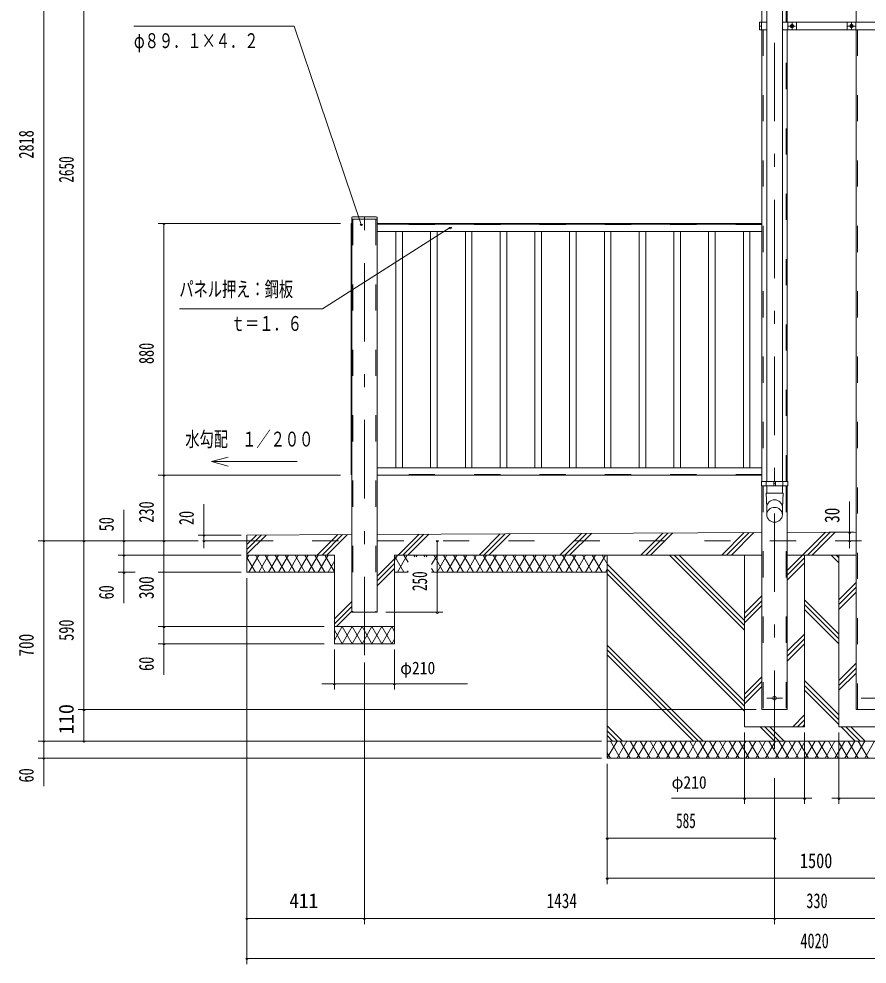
# Model space of a CAD drawing. Units: millimetres, scale not verified. Extents: x -34086 to 34091, y -14700 to 14700.
# Drawn here: x 14091 to 24470, y -3647 to 7920 of the extents above; entities that cross this region are included whole.
import ezdxf
from ezdxf.enums import TextEntityAlignment as Align

# ---------------------------------------------------------------- set-up
doc = ezdxf.new("R2010")
doc.units = ezdxf.units.MM
doc.header["$LTSCALE"] = 80
doc.linetypes.add('USER2', pattern=[10, 4, -6])
doc.linetypes.add('USER3', pattern=[24, 12, -5, 2, -5])
for name, color, linetype, lineweight in [('0-6_2-02BOLD', 7, 'Continuous', 18), ('0-7_2-12HIDDEN', 3, 'USER2', 18), ('0-8_2-22CENTER', 3, 'USER3', 18), ('0-9_2-42THIN', 4, 'Continuous', 18), ('0-A_2-52DIM', 3, 'Continuous', 18), ('0-B_2-62HATCH', 2, 'Continuous', 18)]:
    doc.layers.add(name, color=color, linetype=linetype, lineweight=lineweight)
doc.styles.add('ＭＳ ゴシック', font='')
doc.styles.get('ＭＳ ゴシック').set_extended_font_data('MS Gothic')

msp = doc.modelspace()

# ---------------------------------------------------------------- linework, layer by layer
at = {"layer": '0-6_2-02BOLD'}
for p, q in [((24337.33, 9309.27), (24337.33, 7878.4)), ((23182.32, 8497.9), (23182.32, 7878.4)), ((23241.99, 8497.9), (23241.99, 2260.9)), ((23434.52, 2260.9), (23434.52, 8497.9)), ((23494.17, 7878.4), (23494.17, 8497.9)), ((23176.73, 7787.41), (23176.73, 7878.4)), ((23499.78, 7787.41), (23499.78, 7878.4)), ((23604.78, 7878.4), (23604.78, 7787.41)), ((24226.72, 7878.4), (24226.72, 7787.41)), ((24331.71, 7787.41), (24331.71, 7878.4)), ((23176.73, 7832.91), (23155.38, 7832.91)), ((23182.33, 2260.9), (23182.32, 7787.41)), ((23494.17, 2260.9), (23494.17, 7787.41)), ((24337.33, -531.6), (24337.33, 7787.41)), ((18163.32, 5487.9), (18163.32, 657.9)), ((18475.17, 5470.4), (18163.32, 5470.4)), ((18173.82, 5498.4), (18464.67, 5498.4)), ((18475.17, 5487.9), (18475.17, 657.9)), ((18475.17, 5417.9), (23182.32, 5417.9)), ((23182.32, 5406.7), (18475.17, 5406.7)), ((18475.17, 5319.2), (23182.32, 5319.2)), ((18156.5, 2343.5), (18163.32, 2343.5)), ((23182.33, 2426.8), (18475.17, 2426.8)), ((18475.17, 2337.9), (23182.33, 2337.9)), ((23182.32, 2204.9), (23182.32, -532.1)), ((23236.43, 2204.9), (23236.43, 2260.9)), ((23241.97, 2115.78), (23241.97, 2204.9)), ((23327.57, 2260.9), (23327.57, 2204.9)), ((23338.25, 2232.9), (23327.57, 2232.9)), ((23338.25, 2232.9), (23348.92, 2232.9)), ((23348.92, 2260.9), (23348.92, 2204.9)), ((23434.47, 2204.9), (23434.47, 2115.78)), ((23440.07, 2204.9), (23440.07, 2260.9)), ((23494.17, 2204.9), (23494.17, -532.1)), ((18475.17, 1610.83), (23182.32, 1634.25)), ((16880.75, 1532.9), (16355.75, 1532.9)), ((18163.32, 1609.28), (16880.75, 1602.9)), ((16880.75, 1602.9), (16880.75, 1147.9)), ((23182.32, 1357.9), (18686.66, 1357.9)), ((18686.66, 272.9), (18686.66, 1357.9)), ((22970.76, 1357.9), (22970.76, -742.1)), ((24337.33, 1357.9), (23494.17, 1357.9)), ((23705.75, 1357.9), (23705.75, -742.1)), ((24125.75, 1357.9), (24125.75, -742.1)), ((17951.65, 1147.9), (16880.75, 1147.9)), ((18853.05, 1147.9), (18686.66, 1147.9)), ((21290.75, 1147.9), (19140.08, 1147.9)), ((18163.23, 657.9), (18475.17, 657.9)), ((17951.65, 482.9), (18686.66, 482.9)), ((17951.65, 272.9), (18686.66, 272.9)), ((23182.33, -532.1), (23494.17, -532.1)), ((24337.83, -532.1), (24649.19, -532.1)), ((22970.76, -742.1), (23705.75, -742.1)), ((24125.75, -742.1), (24860.76, -742.1)), ((21290.75, -917.1), (26540.75, -917.1))]:
    msp.add_line(p, q, dxfattribs=at)
for points in [[(23241.99, 7787.41), (23155.38, 7787.41), (23155.38, 7878.4), (23241.99, 7878.4)], [(23434.52, 7787.41), (24676.11, 7787.41), (24676.11, 7878.4), (23434.52, 7878.4)], [(18156.5, 2343.5), (18156.5, 5417.9), (18163.32, 5417.9)], [(23338.25, 2204.9), (23176.72, 2204.9), (23176.72, 2260.9), (23338.25, 2260.9)], [(23338.25, 2204.9), (23499.77, 2204.9), (23499.77, 2260.9), (23338.25, 2260.9)], [(23234.98, 2115.79), (23241.99, 1941.96), (23241.99, 1851.51)], [(23434.48, 1851.51), (23434.48, 1941.96), (23441.48, 2115.79), (23234.98, 2115.79)], [(23494.17, 1635.81), (23915.75, 1637.9), (24337.32, 1635.81)], [(17951.65, 272.9), (17951.65, 1357.9), (16880.75, 1357.9)], [(21290.75, 1357.9), (21290.75, -1127.1), (26540.75, -1127.1)]]:
    msp.add_lwpolyline(points, dxfattribs=at)
for points in [[(23534.34, 7843.01), (23534.34, 7822.81), (23551.84, 7812.69), (23569.34, 7822.81), (23569.34, 7843.01), (23551.84, 7853.12)], [(24297.16, 7843.01), (24279.65, 7853.12), (24262.15, 7843.01), (24262.15, 7822.81), (24279.65, 7812.69), (24297.16, 7822.81)]]:
    msp.add_lwpolyline(points, close=True, dxfattribs=at)
for centre, radius in [((23551.84, 7832.91), 21.88), ((23551.84, 7832.91), 17.15), ((24279.65, 7832.91), 21.88), ((24279.65, 7832.91), 17.15), ((23338.25, -392.1), 22.75)]:
    msp.add_circle(centre, radius, dxfattribs=at)
for centre, radius, start, end in [((18173.82, 5487.9), 10.5, 90, 180), ((18464.67, 5487.9), 10.5, 0, 90), ((23338.25, 1938.53), 96.43, 3.55867, 176.44133), ((23338.25, 1845.52), 96.43, 3.55867, 176.44133), ((23338.25, 1857.5), 96.44, 183.56303, 356.43697), ((24337.83, -531.6), 0.5, 180, 270)]:
    msp.add_arc(centre, radius, start, end, dxfattribs=at)
at = {"layer": '0-7_2-12HIDDEN'}
for p, q in [((24352.03, 9331.92), (24352.03, 7878.4)), ((23197.02, 8497.9), (23197.02, 7878.4)), ((23479.47, 7878.4), (23479.47, 8497.9)), ((23197.02, 7787.41), (23197.03, 2260.9)), ((23479.47, 2260.9), (23479.47, 7787.41)), ((24352.03, 7787.41), (24352.03, -532.1)), ((18178.02, 5470.4), (18178.02, 657.9)), ((18460.47, 5470.4), (18460.47, 657.9)), ((18160.7, 2343.5), (18160.7, 5417.9)), ((18475.17, 5412.3), (23182.32, 5412.3)), ((23182.32, 5402.5), (18475.17, 5402.5)), ((23182.33, 2343.5), (18475.17, 2343.5)), ((23197.02, 2204.9), (23197.02, -532.1)), ((23479.47, 2204.9), (23479.47, -532.1)), ((16880.75, 1532.9), (30950.75, 1532.9))]:
    msp.add_line(p, q, dxfattribs=at)
at = {"layer": '0-8_2-22CENTER'}
for p, q in [((23338.25, 9547.9), (23338.25, -1827.1)), ((23551.84, 7876.65), (23551.84, 7789.16)), ((24279.65, 7876.65), (24279.65, 7789.16)), ((23508.08, 7832.91), (23595.59, 7832.91)), ((24323.41, 7832.91), (24235.9, 7832.91)), ((18319.25, 132.9), (18319.25, 5775.85)), ((23243.04, -392.1), (23433.45, -392.1)), ((24398.05, -392.1), (24588.45, -392.1))]:
    msp.add_line(p, q, dxfattribs=at)
at = {"layer": '0-9_2-42THIN'}
for p, q in [((18704.25, 5319.2), (18704.25, 2426.8)), ((18784.75, 2426.8), (18784.75, 5319.2)), ((19129.5, 5319.2), (19129.5, 2426.8)), ((19210, 2426.8), (19210, 5319.2)), ((19554.75, 5319.2), (19554.75, 2426.8)), ((19635.25, 2426.8), (19635.25, 5319.2)), ((19980, 5319.2), (19980, 2426.8)), ((20060.5, 2426.8), (20060.5, 5319.2)), ((20405.25, 5319.2), (20405.25, 2426.8)), ((20485.75, 2426.8), (20485.75, 5319.2)), ((20830.5, 5319.2), (20830.5, 2426.8)), ((20911, 2426.8), (20911, 5319.2)), ((21255.75, 5319.2), (21255.75, 2426.8)), ((21336.25, 2426.8), (21336.25, 5319.2)), ((21681, 5319.2), (21681, 2426.8)), ((21761.5, 2426.8), (21761.5, 5319.2)), ((22106.25, 5319.2), (22106.25, 2426.8)), ((22186.75, 2426.8), (22186.75, 5319.2)), ((22531.5, 5319.2), (22531.5, 2426.8)), ((22612, 2426.8), (22612, 5319.2)), ((22956.75, 5319.2), (22956.75, 2426.8)), ((23037.25, 2426.8), (23037.25, 5319.2))]:
    msp.add_line(p, q, dxfattribs=at)
at = {"layer": '0-A_2-52DIM'}
for p, q in [((14395.75, 11395.9), (14395.75, -1470.1)), ((14885.75, -917.1), (14885.75, 11395.9)), ((18026.37, 5417.9), (15795.75, 5417.9)), ((15879.75, 5417.9), (15851.75, 5417.9)), ((15865.75, -105.1), (15865.75, 5417.9)), ((17804, 4372.25), (19369.63, 5365.57)), ((18294.59, 5404.79), (18266.59, 5404.79)), ((19383.63, 5365.57), (19355.63, 5365.57)), ((16054, 4372.25), (17804, 4372.25)), ((16446.76, 2502.02), (16649.6, 2556.37)), ((16446.76, 2502.02), (17496.76, 2502.02)), ((16446.76, 2502.02), (16649.6, 2447.67)), ((18026.37, 2337.9), (15795.75, 2337.9)), ((15879.75, 2337.9), (15851.75, 2337.9)), ((16355.76, 1443.48), (16355.76, 1980.9)), ((24256.7, 1445.03), (24256.7, 2015.9)), ((15375.75, 769.9), (15375.75, 1910.9)), ((24312.43, 1637.9), (24005.48, 1637.9)), ((24270.7, 1637.9), (24242.7, 1637.9)), ((16285.75, 1532.9), (14325.75, 1532.9)), ((14409.75, 1532.9), (14381.75, 1532.9)), ((14899.75, 1532.9), (14871.75, 1532.9)), ((15389.75, 1532.9), (15361.75, 1532.9)), ((15879.75, 1532.9), (15851.75, 1532.9)), ((16810.75, 1602.9), (16285.75, 1602.9)), ((16369.75, 1532.9), (16341.75, 1532.9)), ((16369.76, 1602.9), (16341.76, 1602.9)), ((19224.08, 1532.9), (19196.08, 1532.9)), ((19210.08, 1532.9), (19210.08, 657.9)), ((24270.7, 1532.9), (24242.7, 1532.9)), ((16810.75, 1357.9), (15305.75, 1357.9)), ((15389.75, 1357.9), (15361.75, 1357.9)), ((15513.14, 1147.9), (15305.75, 1147.9)), ((15389.75, 1147.9), (15361.75, 1147.9)), ((16810.75, 1147.9), (15795.76, 1147.9)), ((16880.76, 1077.9), (16880.76, -3647.09)), ((18580.08, 657.9), (19280.08, 657.9)), ((19224.08, 657.9), (19196.08, 657.9)), ((17824.46, 482.9), (15795.76, 482.9)), ((15879.75, 482.9), (15851.75, 482.9)), ((17824.46, 272.9), (15795.76, 272.9)), ((15879.75, 272.9), (15851.75, 272.9)), ((17951.65, 202.9), (17951.65, -287.1)), ((18686.65, 202.9), (18686.65, -287.1)), ((18319.25, 44.69), (18319.25, -3157.09)), ((17796.17, -217.1), (19579.16, -217.1)), ((17965.65, -217.1), (17937.65, -217.1)), ((18700.65, -217.1), (18672.65, -217.1)), ((23112.32, -532.1), (14815.75, -532.1)), ((14899.76, -532.1), (14871.76, -532.1)), ((21220.75, -917.1), (14325.75, -917.1)), ((14409.76, -917.1), (14381.76, -917.1)), ((14899.76, -917.1), (14871.76, -917.1)), ((22970.76, -812.1), (22970.76, -1687.1)), ((23705.75, -812.1), (23705.75, -1687.1)), ((24125.75, -812.1), (24125.75, -1687.1)), ((21220.75, -1127.1), (14325.75, -1127.1)), ((14409.76, -1127.1), (14381.76, -1127.1)), ((21290.75, -1197.1), (21290.75, -2667.1)), ((23338.25, -1372.1), (23338.25, -3157.09)), ((22078.25, -1617.1), (23793.25, -1617.1)), ((22984.76, -1617.1), (22956.76, -1617.1)), ((23719.75, -1617.1), (23691.75, -1617.1)), ((25753.25, -1617.1), (24038.25, -1617.1)), ((24139.75, -1617.1), (24111.75, -1617.1)), ((21304.75, -2107.1), (21276.75, -2107.1)), ((21290.75, -2107.1), (23338.25, -2107.1)), ((23352.25, -2107.1), (23324.25, -2107.1)), ((21304.75, -2597.1), (21276.75, -2597.1)), ((21290.75, -2597.1), (26540.75, -2597.1)), ((16894.76, -3087.09), (16866.76, -3087.09)), ((30950.75, -3087.09), (16880.76, -3087.09)), ((18333.25, -3087.09), (18305.25, -3087.09)), ((23352.25, -3087.09), (23324.25, -3087.09)), ((16894.76, -3577.09), (16866.76, -3577.09)), ((16880.76, -3577.09), (30950.75, -3577.09))]:
    msp.add_line(p, q, dxfattribs=at)
msp.add_lwpolyline([(15498.25, 7832.9), (17458.25, 7832.9), (18280.59, 5404.79)], dxfattribs=at)
for centre in [(15865.75, 5417.9), (18280.59, 5404.79), (19369.63, 5365.57), (15865.75, 2337.9), (24256.7, 1637.9), (14395.75, 1532.9), (14885.75, 1532.9), (15375.75, 1532.9), (15865.75, 1532.9), (16355.75, 1532.9), (16355.76, 1602.9), (19210.08, 1532.9), (24256.7, 1532.9), (15375.75, 1357.9), (15375.75, 1147.9), (19210.08, 657.9), (15865.75, 482.9), (15865.75, 272.9), (17951.65, -217.1), (18686.65, -217.1), (14885.76, -532.1), (14395.76, -917.1), (14885.76, -917.1), (14395.76, -1127.1), (22970.76, -1617.1), (23705.75, -1617.1), (24125.75, -1617.1), (21290.75, -2107.1), (23338.25, -2107.1), (21290.75, -2597.1), (16880.76, -3087.09), (18319.25, -3087.09), (23338.25, -3087.09), (16880.76, -3577.09)]:
    msp.add_arc(centre, 14, 180, 0, dxfattribs=at)
at = {"layer": '0-B_2-62HATCH'}
for p, q in [((20711.51, 1357.9), (20976.89, 1623.28)), ((20770.9, 1357.9), (21036.58, 1623.58)), ((20830.3, 1357.9), (21096.28, 1623.88)), ((21701.46, 1357.9), (21971.79, 1628.23)), ((21760.86, 1357.9), (22031.48, 1628.53)), ((21820.26, 1357.9), (22091.18, 1628.83)), ((22691.41, 1357.9), (22966.69, 1633.18)), ((22750.8, 1357.9), (23026.38, 1633.48)), ((22810.21, 1357.9), (23086.08, 1633.77)), ((23494.17, 1170.71), (23961.14, 1637.68)), ((23740.76, 1357.9), (24020.24, 1637.38)), ((23800.15, 1357.9), (24079.34, 1637.09)), ((16880.75, 1368.15), (17116.68, 1604.08)), ((16880.75, 1427.54), (17056.99, 1603.78)), ((16880.75, 1486.94), (16997.3, 1603.48)), ((17741.66, 1357.9), (17992.19, 1608.43)), ((17801.06, 1357.9), (18051.88, 1608.73)), ((17860.46, 1357.9), (18111.58, 1609.03)), ((18731.61, 1357.9), (18987.09, 1613.38)), ((18791.01, 1357.9), (19046.79, 1613.68)), ((18850.4, 1357.9), (19106.48, 1613.98)), ((19721.56, 1357.9), (19981.99, 1618.33)), ((19780.96, 1357.9), (20041.69, 1618.63)), ((19840.36, 1357.9), (20101.38, 1618.93)), ((16880.75, 1317.95), (16903.82, 1357.9)), ((16984.65, 1147.9), (16880.75, 1327.86)), ((16903.82, 1147.9), (17025.07, 1357.9)), ((17105.9, 1147.9), (16984.65, 1357.9)), ((17025.07, 1147.9), (17146.31, 1357.9)), ((17227.13, 1147.9), (17105.9, 1357.9)), ((17146.31, 1147.9), (17267.55, 1357.9)), ((17348.38, 1147.9), (17227.13, 1357.9)), ((17267.55, 1147.9), (17388.79, 1357.9)), ((17469.62, 1147.9), (17348.38, 1357.9)), ((17388.79, 1147.9), (17510.04, 1357.9)), ((17590.87, 1147.9), (17469.63, 1357.9)), ((17510.04, 1147.9), (17631.29, 1357.9)), ((17712.12, 1147.9), (17590.87, 1357.9)), ((17631.29, 1147.9), (17752.53, 1357.9)), ((17833.36, 1147.9), (17712.12, 1357.9)), ((17752.53, 1147.9), (17873.77, 1357.9)), ((17951.65, 1153.01), (17833.36, 1357.9)), ((17873.77, 1147.9), (17951.65, 1282.79)), ((18475.17, 1101.46), (18686.66, 1312.94)), ((18686.66, 1295.86), (18722.48, 1357.9)), ((18803.31, 1147.9), (18686.66, 1349.95)), ((18722.48, 1147.9), (18843.72, 1357.9)), ((18853.05, 1271.74), (18803.31, 1357.9)), ((18935.88, 1338.29), (18924.55, 1357.9)), ((18953.64, 1338.29), (18964.97, 1357.9)), ((19057.12, 1338.29), (19045.8, 1357.9)), ((19074.89, 1338.29), (19086.21, 1357.9)), ((19140.08, 1241.2), (19207.45, 1357.9)), ((19288.28, 1147.9), (19167.04, 1357.9)), ((19207.45, 1147.9), (19328.69, 1357.9)), ((19409.52, 1147.9), (19288.28, 1357.9)), ((19328.69, 1147.9), (19449.94, 1357.9)), ((19530.77, 1147.9), (19409.52, 1357.9)), ((19449.94, 1147.9), (19571.18, 1357.9)), ((19652.02, 1147.9), (19530.77, 1357.9)), ((19571.18, 1147.9), (19692.43, 1357.9)), ((19773.26, 1147.9), (19652.02, 1357.9)), ((19692.43, 1147.9), (19813.68, 1357.9)), ((19894.5, 1147.9), (19773.26, 1357.9)), ((19813.68, 1147.9), (19934.91, 1357.9)), ((20015.74, 1147.9), (19894.5, 1357.9)), ((19934.91, 1147.9), (20056.16, 1357.9)), ((20136.99, 1147.9), (20015.74, 1357.9)), ((20056.16, 1147.9), (20177.4, 1357.9)), ((20258.23, 1147.9), (20136.99, 1357.9)), ((20177.4, 1147.9), (20298.65, 1357.9)), ((20379.48, 1147.9), (20258.23, 1357.9)), ((20298.65, 1147.9), (20419.89, 1357.9)), ((20500.72, 1147.9), (20379.48, 1357.9)), ((20419.89, 1147.9), (20541.13, 1357.9)), ((20621.96, 1147.9), (20500.72, 1357.9)), ((20541.13, 1147.9), (20662.37, 1357.9)), ((20743.2, 1147.9), (20621.96, 1357.9)), ((20662.37, 1147.9), (20783.62, 1357.9)), ((20864.45, 1147.9), (20743.21, 1357.9)), ((20783.62, 1147.9), (20904.87, 1357.9)), ((20985.7, 1147.9), (20864.45, 1357.9)), ((20904.87, 1147.9), (21026.11, 1357.9)), ((21106.94, 1147.9), (20985.7, 1357.9)), ((21026.11, 1147.9), (21147.36, 1357.9)), ((21228.18, 1147.9), (21106.94, 1357.9)), ((21147.36, 1147.9), (21268.59, 1357.9)), ((21290.75, 1249.53), (21228.18, 1357.9)), ((22051.45, 1357.9), (22970.76, 438.61)), ((22110.85, 1357.9), (22970.76, 498)), ((22170.25, 1357.9), (22970.76, 557.4)), ((23494.17, 1111.32), (23705.75, 1322.9)), ((24031.35, 1357.9), (24125.75, 1263.5)), ((24090.75, 1357.9), (24125.75, 1322.9)), ((18475.17, 1042.06), (18686.66, 1253.55)), ((18475.17, 982.68), (18686.66, 1194.15)), ((18843.72, 1147.9), (18853.05, 1164.06)), ((19167.04, 1147.9), (19140.08, 1194.6)), ((21268.59, 1147.9), (21290.75, 1186.28)), ((21290.75, 1247.45), (22970.76, -432.55)), ((21290.75, 1188.05), (22970.76, -491.95)), ((23494.17, 1051.92), (23705.75, 1263.5)), ((21290.75, 1128.66), (22970.76, -551.34)), ((24125.75, 812.35), (24337.33, 1023.93)), ((24125.75, 752.95), (24337.33, 964.53)), ((22970.76, 647.29), (23182.33, 858.86)), ((23705.75, 812.35), (24125.75, 392.35)), ((24125.75, 693.55), (24337.33, 905.13)), ((17951.65, 577.94), (18163.32, 789.61)), ((17951.65, 518.53), (18163.32, 730.21)), ((22970.76, 587.9), (23182.33, 799.47)), ((22970.76, 528.5), (23182.33, 740.07)), ((23705.75, 752.95), (24125.75, 332.95)), ((17975.4, 482.9), (18163.32, 670.83)), ((23705.75, 693.56), (24125.75, 273.55)), ((18046.96, 482.9), (17951.65, 317.83)), ((18046.96, 482.9), (18168.2, 272.9)), ((18168.2, 482.9), (18046.96, 272.9)), ((18289.44, 482.9), (18168.2, 272.9)), ((18168.2, 482.9), (18289.44, 272.9)), ((18289.44, 482.9), (18410.69, 272.9)), ((18410.69, 482.9), (18289.44, 272.9)), ((18531.94, 482.9), (18410.69, 272.9)), ((18410.69, 482.9), (18531.94, 272.9)), ((18531.94, 482.9), (18653.18, 272.9)), ((18653.18, 482.9), (18531.94, 272.9)), ((18653.18, 482.9), (18686.66, 424.9)), ((17951.65, 437.98), (18046.96, 272.9)), ((23494.17, 180.76), (23705.75, 392.35)), ((18686.66, 330.89), (18653.18, 272.9)), ((21290.75, 257.5), (22465.35, -917.1)), ((23494.17, 121.37), (23705.75, 332.95)), ((23494.17, 61.97), (23705.75, 273.55)), ((21290.75, 198.1), (22405.95, -917.1)), ((21290.75, 138.71), (22346.56, -917.1)), ((24125.75, -177.6), (24337.33, 33.98)), ((24125.75, -237), (24337.33, -25.42)), ((24125.75, -296.39), (24337.33, -84.82)), ((22970.76, -342.65), (23182.33, -131.08)), ((22970.76, -402.05), (23182.33, -190.48)), ((23705.75, -177.6), (24125.75, -597.6)), ((22970.76, -461.45), (23182.33, -249.88)), ((23705.75, -237), (24125.75, -657)), ((23705.75, -296.39), (24125.75, -716.4)), ((23561.26, -742.1), (23705.75, -597.6)), ((23620.65, -742.1), (23705.75, -657)), ((21290.75, -732.45), (21475.4, -917.1)), ((21290.75, -791.85), (21416, -917.1)), ((23161.51, -742.1), (23336.5, -917.1)), ((23220.9, -742.1), (23395.9, -917.1)), ((23280.3, -742.1), (23455.3, -917.1)), ((23680.05, -742.1), (23705.75, -716.4)), ((24151.45, -742.1), (24326.46, -917.1)), ((24210.85, -742.1), (24385.85, -917.1)), ((24270.25, -742.1), (24445.25, -917.1)), ((21290.75, -851.24), (21356.6, -917.1)), ((21290.75, -1123.72), (21410.05, -917.1)), ((21450.46, -1127.1), (21329.22, -917.1)), ((21410.05, -1127.1), (21531.28, -917.1)), ((21571.7, -1127.1), (21450.46, -917.1)), ((21531.29, -1127.1), (21652.53, -917.1)), ((21692.95, -1127.1), (21571.7, -917.1)), ((21652.53, -1127.1), (21773.78, -917.1)), ((21814.2, -1127.1), (21692.95, -917.1)), ((21773.78, -1127.1), (21895.02, -917.1)), ((21935.44, -1127.1), (21814.2, -917.1)), ((21895.02, -1127.1), (22016.27, -917.1)), ((22056.68, -1127.1), (21935.44, -917.1)), ((22016.27, -1127.1), (22137.51, -917.1)), ((22177.93, -1127.1), (22056.68, -917.1)), ((22137.51, -1127.1), (22258.75, -917.1)), ((22299.16, -1127.1), (22177.92, -917.1)), ((22258.75, -1127.1), (22379.99, -917.1)), ((22420.41, -1127.1), (22299.16, -917.1)), ((22379.99, -1127.1), (22501.24, -917.1)), ((22541.65, -1127.1), (22420.41, -917.1)), ((22501.24, -1127.1), (22622.48, -917.1)), ((22662.9, -1127.1), (22541.65, -917.1)), ((22622.48, -1127.1), (22743.73, -917.1)), ((22784.14, -1127.1), (22662.9, -917.1)), ((22743.73, -1127.1), (22864.96, -917.1)), ((22905.38, -1127.1), (22784.14, -917.1)), ((22864.97, -1127.1), (22986.21, -917.1)), ((23026.63, -1127.1), (22905.38, -917.1)), ((22986.21, -1127.1), (23107.46, -917.1)), ((23147.88, -1127.1), (23026.63, -917.1)), ((23107.46, -1127.1), (23228.7, -917.1)), ((23269.12, -1127.1), (23147.88, -917.1)), ((23228.7, -1127.1), (23349.95, -917.1)), ((23390.36, -1127.1), (23269.12, -917.1)), ((23349.95, -1127.1), (23471.19, -917.1)), ((23511.6, -1127.1), (23390.36, -917.1)), ((23471.19, -1127.1), (23592.43, -917.1)), ((23632.84, -1127.1), (23511.6, -917.1)), ((23592.43, -1127.1), (23713.67, -917.1)), ((23754.09, -1127.1), (23632.84, -917.1)), ((23713.67, -1127.1), (23834.92, -917.1)), ((23875.33, -1127.1), (23754.09, -917.1)), ((23834.92, -1127.1), (23956.16, -917.1)), ((23996.58, -1127.1), (23875.33, -917.1)), ((23956.16, -1127.1), (24077.41, -917.1)), ((24117.82, -1127.1), (23996.58, -917.1)), ((24077.41, -1127.1), (24198.64, -917.1)), ((24239.06, -1127.1), (24117.82, -917.1)), ((24198.64, -1127.1), (24319.89, -917.1)), ((24360.3, -1127.1), (24239.06, -917.1)), ((24319.89, -1127.1), (24441.13, -917.1)), ((24481.55, -1127.1), (24360.3, -917.1)), ((24441.13, -1127.1), (24562.38, -917.1)), ((21329.22, -1127.1), (21290.75, -1060.47))]:
    msp.add_line(p, q, dxfattribs=at)

# ---------------------------------------------------------------- texts
at = {"layer": '0-A_2-52DIM', "color": 7, "style": 'ＭＳ ゴシック'}
for s, height, width, p in [('φ８９．１×４．２', 182.3, 0.7, (15498.25, 7507.77)), ('パネル押え：鋼板', 182.3, 0.7, (16054, 4467.12)), ('ｔ＝１．６', 182.3, 0.7, (16684, 4047.12)), ('水勾配\u3000１／２００', 182.3, 0.7, (16126.91, 2631.89)), ('φ210', 155, 0.9, (18756.65, -147.1)), ('φ210', 155, 0.9, (22078.25, -1547.1)), ('585', 182.3, 0.65, (22132.65, -2037.1)), ('1500', 182.3, 0.8, (23648.37, -2527.1)), ('411', 182.3, 0.95, (17399.49, -3017.09)), ('1434', 182.3, 0.75, (20548.03, -3017.09)), ('330', 182.3, 0.7, (23727, -3017.09)), ('4020', 182.3, 0.7, (23654.09, -3507.09))]:
    msp.add_text(s, height=height, dxfattribs=dict(at, width=width)).set_placement(p, align=Align.BOTTOM_LEFT)
for s, width, p in [('2818', 0.7, (14325.75, 6210.62)), ('2650', 0.65, (14815.75, 5916.08)), ('880', 0.7, (15795.75, 3696.29)), ('230', 0.7, (15795.75, 1755.66)), ('20', 0.7, (16285.75, 1725.65)), ('30', 0.75, (24186.7, 1752.26)), ('50', 0.7, (15305.75, 1649.5)), ('300', 0.75, (15795.76, 820.16)), ('250', 0.65, (19140.08, 917.84)), ('60', 0.7, (15305.75, 815.94)), ('590', 0.7, (14815.75, 309.47)), ('700', 0.75, (14325.75, 116.1)), ('60', 0.7, (15795.76, -59.06)), ('60', 0.7, (14325.75, -1424.06))]:
    msp.add_text(s, height=182.3, rotation=90, dxfattribs=dict(at, width=width)).set_placement(p, align=Align.BOTTOM_LEFT)
msp.add_text('110', height=182.3, rotation=90, dxfattribs=at).set_placement((14815.75, -836.33), align=Align.BOTTOM_LEFT)

doc.saveas('drawing.dxf')
